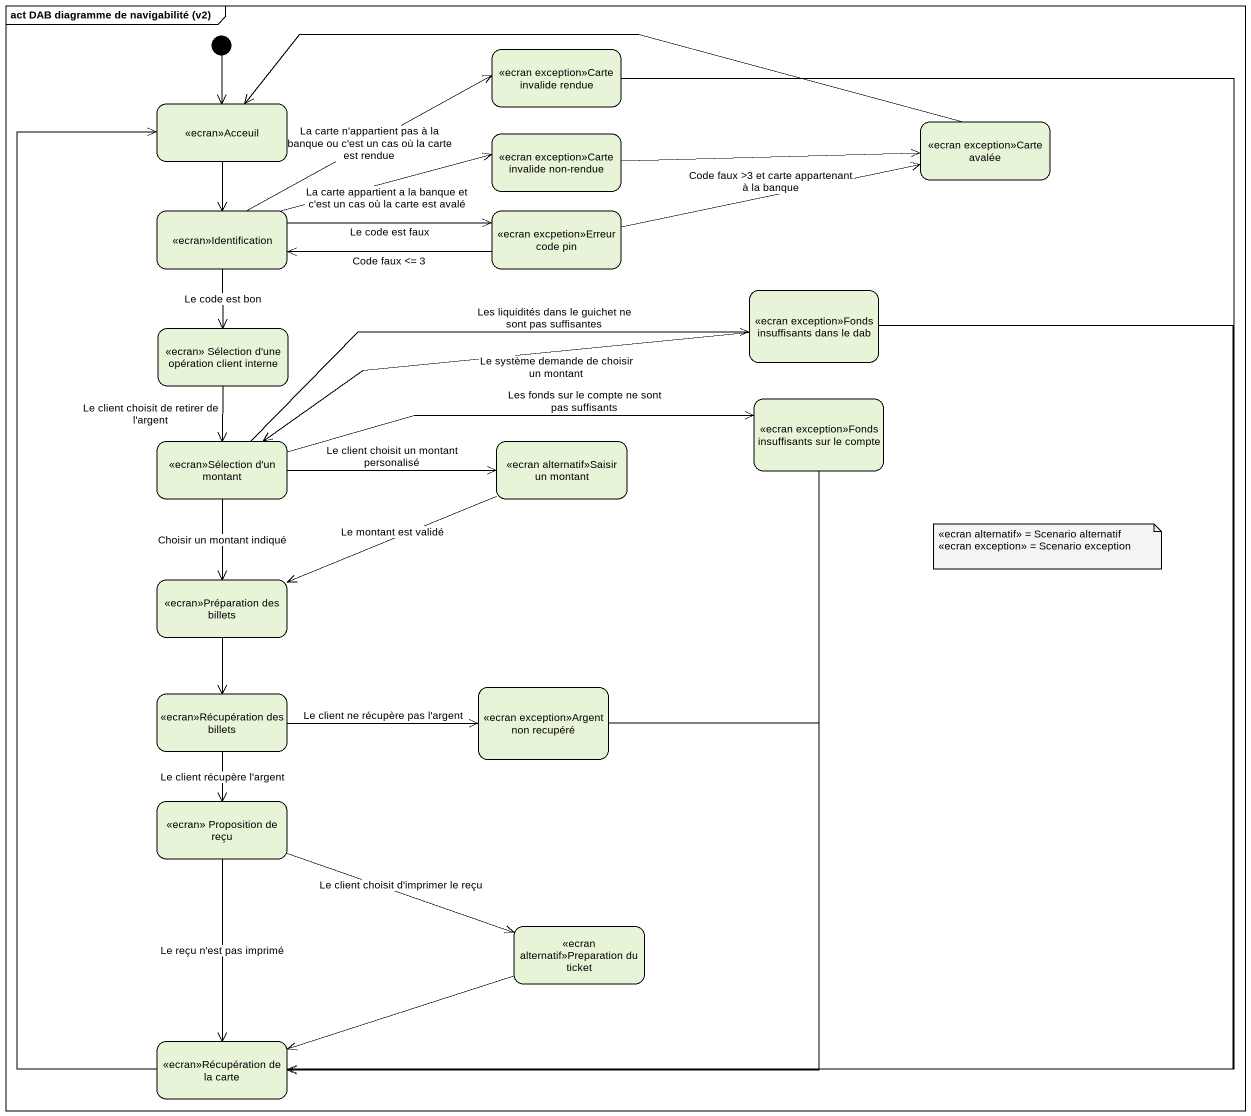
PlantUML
@startuml
mainframe act DAB diagramme de navigabilité (v2)
hide empty description
state "<<ecran exception>>Carte invalide rendue" as ecran_exception_Carte
state "<<ecran>>Acceuil" as ecran_Acceuil
state "<<ecran exception>>Carte invalide non-rendue" as ecran_exception_Carte_2
state "<<ecran exception>>Carte avalée" as ecran_exception_Carte_avalée
state "<<ecran>>Identification" as ecran_Identification
state "<<ecran excpetion>>Erreur code pin" as ecran_excpetion_Erreur_code
state "<<ecran>> Sélection d'une opération client interne" as ecran_Sélection_d_une
state "<<ecran exception>>Fonds insuffisants dans le dab" as ecran_exception_Fonds
state "<<ecran exception>>Fonds insuffisants sur le compte" as ecran_exception_Fonds_2
state "<<ecran>>Sélection d'un montant" as ecran_Sélection_d_un_montant
state "<<ecran alternatif>>Saisir un montant" as ecran_alternatif_Saisir_un
state "<<ecran>>Préparation des billets" as ecran_Préparation_des
state "<<ecran>>Récupération des billets" as ecran_Récupération_des
state "<<ecran exception>>Argent non recupéré" as ecran_exception_Argent_non
state "<<ecran>> Proposition de reçu" as ecran_Proposition_de_reçu
state "<<ecran alternatif>>Preparation du ticket" as ecran_alternatif
state "<<ecran>>Récupération de la carte" as ecran_Récupération_de_la
[*] --> ecran_Acceuil
ecran_exception_Carte --> ecran_Récupération_de_la
ecran_Acceuil --> ecran_Identification
ecran_exception_Carte_2 -right-> ecran_exception_Carte_avalée
ecran_exception_Carte_avalée -left-> ecran_Acceuil
ecran_Identification -right-> ecran_exception_Carte : La carte n'appartient pas à la banque ou c'est un cas où la carte est rendue
ecran_Identification -right-> ecran_exception_Carte_2 : La carte appartient a la banque et c'est un cas où la carte est avalé
ecran_Identification -right-> ecran_excpetion_Erreur_code : Le code est faux
ecran_Identification --> ecran_Sélection_d_une : Le code est bon
ecran_excpetion_Erreur_code -right-> ecran_exception_Carte_avalée : Code faux >3 et carte appartenant à la banque
ecran_excpetion_Erreur_code -left-> ecran_Identification : Code faux <= 3
ecran_Sélection_d_une --> ecran_Sélection_d_un_montant : Le client choisit de retirer de l'argent
ecran_exception_Fonds -left-> ecran_Sélection_d_un_montant : Le système demande de choisir un montant
ecran_exception_Fonds --> ecran_Récupération_de_la
ecran_exception_Fonds_2 --> ecran_Récupération_de_la
ecran_Sélection_d_un_montant -right-> ecran_exception_Fonds : Les liquidités dans le guichet ne sont pas suffisantes
ecran_Sélection_d_un_montant -right-> ecran_exception_Fonds_2 : Les fonds sur le compte ne sont pas suffisants
ecran_Sélection_d_un_montant -right-> ecran_alternatif_Saisir_un : Le client choisit un montant personalisé
ecran_Sélection_d_un_montant --> ecran_Préparation_des : Choisir un montant indiqué
ecran_alternatif_Saisir_un -left-> ecran_Préparation_des : Le montant est validé
ecran_Préparation_des --> ecran_Récupération_des
ecran_Récupération_des -right-> ecran_exception_Argent_non : Le client ne récupère pas l'argent
ecran_Récupération_des --> ecran_Proposition_de_reçu : Le client récupère l'argent
ecran_exception_Argent_non --> ecran_Récupération_de_la
ecran_Proposition_de_reçu -right-> ecran_alternatif : Le client choisit d'imprimer le reçu
ecran_Proposition_de_reçu --> ecran_Récupération_de_la : Le reçu n'est pas imprimé
ecran_alternatif -left-> ecran_Récupération_de_la
ecran_Récupération_de_la -up-> ecran_Acceuil
note as N1
  <<ecran alternatif>> = Scenario alternatif
  <<ecran exception>> = Scenario exception
end note
@enduml
